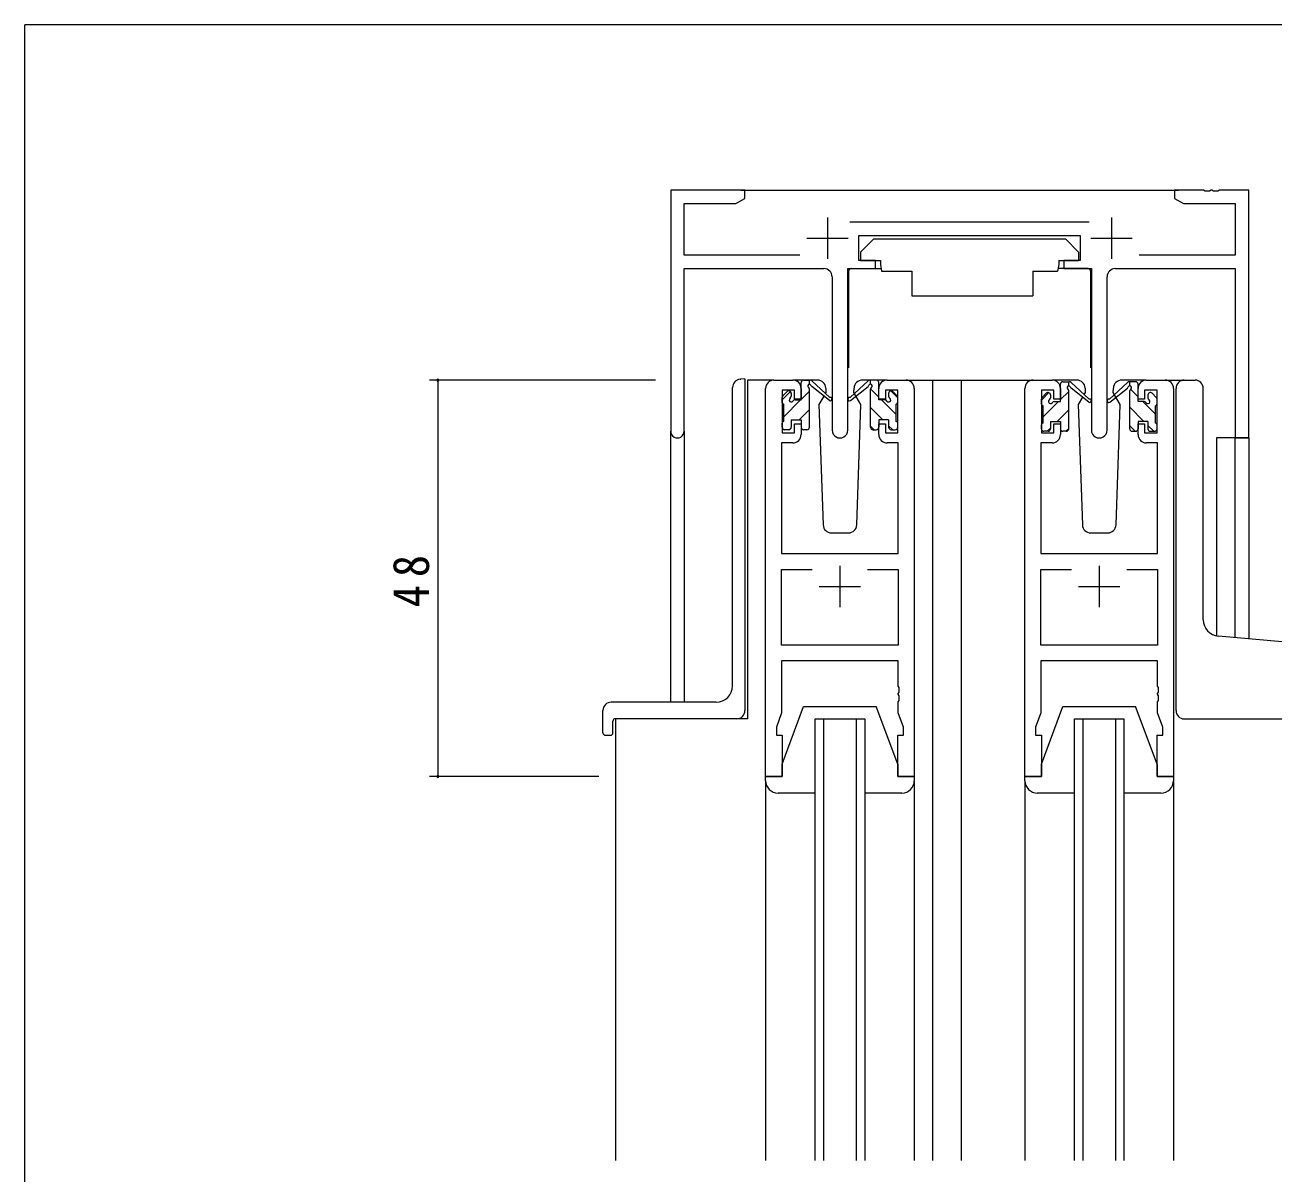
# Model space of a CAD drawing. Units: millimetres on the paper. Extents: x -420 to 373, y -297 to 267.
# Drawn here: x -417.7 to -266.6, y 125.4 to 264.4 of the extents above; entities that cross this region are included whole.
import ezdxf

# ---------------------------------------------------------------- set-up
doc = ezdxf.new("R2010")
doc.units = ezdxf.units.MM
for name, color, linetype, lineweight in [('0-1_YKK_ZWAK', 7, 'Continuous', 9), ('0-3_YKK_11', 7, 'Continuous', 9), ('0-4_YKK_12', 2, 'Continuous', 9), ('0-5_YKK_13', 4, 'Continuous', 9), ('0-6_YKK_D', 6, 'Continuous', 9)]:
    doc.layers.add(name, color=color, linetype=linetype, lineweight=lineweight)
doc.styles.add('ＭＳ ゴシック', font='')
doc.styles.get('ＭＳ ゴシック').set_extended_font_data('MS Gothic')

msp = doc.modelspace()

# ---------------------------------------------------------------- linework, layer by layer
at = {"layer": '0-1_YKK_ZWAK'}
for p in [(-417.7, -260.575), (352.3, 264.425)]:
    msp.add_line(p, (-417.7, 264.425), dxfattribs=at)
at = {"layer": '0-3_YKK_11'}
for p, q in [((-339.5, 244.425), (-339.5, 215.24)), ((-330.5, 244.425), (-339.5, 244.425)), ((-331.591, 242.795), (-330.5, 243.425)), ((-330.5, 243.425), (-330.5, 244.425)), ((-278.5, 244.425), (-278.5, 243.425)), ((-274.958, 244.425), (-278.5, 244.425)), ((-278.5, 243.425), (-277.409, 242.795)), ((-274.775, 244.305), (-274.958, 244.425)), ((-274.225, 244.305), (-274.775, 244.305)), ((-274.042, 244.425), (-274.225, 244.305)), ((-273.958, 244.425), (-274.042, 244.425)), ((-273.775, 244.305), (-273.958, 244.425)), ((-273.225, 244.305), (-273.775, 244.305)), ((-273.042, 244.425), (-273.225, 244.305)), ((-269.5, 244.425), (-273.042, 244.425)), ((-269.5, 214.425), (-269.5, 244.425)), ((-337.87, 242.795), (-331.591, 242.795)), ((-337.87, 236.555), (-337.87, 242.795)), ((-277.409, 242.795), (-271.13, 242.795)), ((-271.13, 242.795), (-271.13, 236.555)), ((-320.5, 241.125), (-320.5, 236.125)), ((-288.798, 240.555), (-317.808, 240.555)), ((-286.1, 241.125), (-286.1, 236.125)), ((-316.7, 238.925), (-289.9, 238.925)), ((-316.7, 235.925), (-316.7, 238.925)), ((-289.9, 238.925), (-289.9, 235.925)), ((-323, 238.625), (-318, 238.625)), ((-288.6, 238.625), (-283.6, 238.625)), ((-323.85, 236.555), (-337.87, 236.555)), ((-314.7, 235.925), (-316.7, 235.925)), ((-314.7, 234.925), (-314.7, 235.925)), ((-291.9, 235.925), (-291.9, 234.925)), ((-289.9, 235.925), (-291.9, 235.925)), ((-271.13, 236.555), (-282.75, 236.555)), ((-337.87, 234.925), (-320.95, 234.925)), ((-337.87, 215.24), (-337.87, 234.925)), ((-318.05, 234.925), (-314.7, 234.925)), ((-318.05, 215.375), (-318.05, 234.925)), ((-291.9, 234.925), (-288.55, 234.925)), ((-288.55, 234.925), (-288.55, 215.375)), ((-285.65, 234.925), (-271.13, 234.925)), ((-271.13, 234.925), (-271.13, 214.425)), ((-319.95, 233.925), (-319.95, 215.375)), ((-286.65, 215.375), (-286.65, 233.925)), ((-327, 221.425), (-324.7, 221.425)), ((-313.3, 221.425), (-311, 221.425)), ((-295.6, 221.425), (-293.3, 221.425)), ((-281.9, 221.425), (-279.6, 221.425)), ((-328, 173.425), (-328, 220.425)), ((-326, 220.225), (-326, 215.025)), ((-324.5, 220.225), (-326, 220.225)), ((-324.5, 219.125), (-324.5, 220.225)), ((-323.7, 220.425), (-323.7, 219.125)), ((-314.3, 219.125), (-314.3, 220.425)), ((-313.5, 220.225), (-313.5, 219.125)), ((-312, 220.225), (-313.5, 220.225)), ((-312, 215.025), (-312, 220.225)), ((-310, 220.425), (-310, 173.425)), ((-296.6, 173.425), (-296.6, 220.425)), ((-294.6, 220.225), (-294.6, 215.025)), ((-293.1, 220.225), (-294.6, 220.225)), ((-293.1, 219.125), (-293.1, 220.225)), ((-292.3, 220.425), (-292.3, 219.125)), ((-282.9, 219.125), (-282.9, 220.425)), ((-282.1, 220.225), (-282.1, 219.125)), ((-280.6, 220.225), (-282.1, 220.225)), ((-280.6, 215.025), (-280.6, 220.225)), ((-278.6, 220.425), (-278.6, 173.425)), ((-323.7, 219.125), (-324.5, 219.125)), ((-313.5, 219.125), (-314.3, 219.125)), ((-292.3, 219.125), (-293.1, 219.125)), ((-282.1, 219.125), (-282.9, 219.125)), ((-326, 215.025), (-324.5, 215.025)), ((-324.5, 216.125), (-323.7, 216.125)), ((-324.5, 215.025), (-324.5, 216.125)), ((-323.7, 216.125), (-323.7, 214.825)), ((-314.3, 216.125), (-313.5, 216.125)), ((-314.3, 214.825), (-314.3, 216.125)), ((-313.5, 216.125), (-313.5, 215.025)), ((-313.5, 215.025), (-312, 215.025)), ((-294.6, 215.025), (-293.1, 215.025)), ((-293.1, 216.125), (-292.3, 216.125)), ((-293.1, 215.025), (-293.1, 216.125)), ((-292.3, 216.125), (-292.3, 214.825)), ((-282.9, 216.125), (-282.1, 216.125)), ((-282.9, 214.825), (-282.9, 216.125)), ((-282.1, 216.125), (-282.1, 215.025)), ((-282.1, 215.025), (-280.6, 215.025)), ((-326.07, 213.825), (-326.07, 200.425)), ((-324.7, 213.825), (-326.07, 213.825)), ((-311.93, 213.825), (-313.3, 213.825)), ((-311.93, 200.425), (-311.93, 213.825)), ((-294.67, 213.825), (-294.67, 200.425)), ((-293.3, 213.825), (-294.67, 213.825)), ((-280.53, 213.825), (-281.9, 213.825)), ((-280.53, 200.425), (-280.53, 213.825)), ((-271.13, 214.425), (-269.5, 214.425)), ((-326.07, 200.425), (-311.93, 200.425)), ((-294.67, 200.425), (-280.53, 200.425)), ((-326.07, 198.495), (-322.35, 198.495)), ((-326.07, 189.355), (-326.07, 198.495)), ((-319, 198.925), (-319, 193.925)), ((-315.65, 198.495), (-311.93, 198.495)), ((-315.65, 198.495), (-311.93, 198.495)), ((-311.93, 198.495), (-311.93, 189.355)), ((-294.67, 198.495), (-290.95, 198.495)), ((-294.67, 189.355), (-294.67, 198.495)), ((-287.6, 198.925), (-287.6, 193.925)), ((-284.25, 198.495), (-280.53, 198.495)), ((-284.25, 198.495), (-280.53, 198.495)), ((-280.53, 198.495), (-280.53, 189.355)), ((-321.5, 196.425), (-316.5, 196.425)), ((-290.1, 196.425), (-285.1, 196.425)), ((-311.93, 189.355), (-326.07, 189.355)), ((-280.53, 189.355), (-294.67, 189.355)), ((-326.07, 187.425), (-326.07, 181.156)), ((-311.93, 187.425), (-326.07, 187.425)), ((-311.93, 184.383), (-311.93, 187.425)), ((-294.67, 187.425), (-294.67, 181.156)), ((-280.53, 187.425), (-294.67, 187.425)), ((-280.53, 184.383), (-280.53, 187.425)), ((-311.81, 184.2), (-311.93, 184.383)), ((-311.93, 183.466), (-311.81, 183.65)), ((-311.93, 183.383), (-311.93, 183.466)), ((-311.81, 183.2), (-311.93, 183.383)), ((-311.81, 183.65), (-311.81, 184.2)), ((-311.81, 182.65), (-311.81, 183.2)), ((-280.41, 184.2), (-280.53, 184.383)), ((-280.53, 183.466), (-280.41, 183.65)), ((-280.53, 183.383), (-280.53, 183.466)), ((-280.41, 183.2), (-280.53, 183.383)), ((-280.41, 183.65), (-280.41, 184.2)), ((-280.41, 182.65), (-280.41, 183.2)), ((-311.93, 182.466), (-311.81, 182.65)), ((-311.93, 181.156), (-311.93, 182.466)), ((-280.53, 182.466), (-280.41, 182.65)), ((-280.53, 181.156), (-280.53, 182.466)), ((-326.07, 181.156), (-326.7, 179.425)), ((-311.3, 179.425), (-311.93, 181.156)), ((-294.67, 181.156), (-295.3, 179.425)), ((-279.9, 179.425), (-280.53, 181.156)), ((-326.7, 179.425), (-326.7, 178.425)), ((-326.7, 178.425), (-326, 178.425)), ((-326, 178.425), (-326, 173.425)), ((-312, 178.425), (-311.3, 178.425)), ((-312, 173.425), (-312, 178.425)), ((-311.3, 178.425), (-311.3, 179.425)), ((-295.3, 179.425), (-295.3, 178.425)), ((-295.3, 178.425), (-294.6, 178.425)), ((-294.6, 178.425), (-294.6, 173.425)), ((-280.6, 178.425), (-279.9, 178.425)), ((-280.6, 173.425), (-280.6, 178.425)), ((-279.9, 178.425), (-279.9, 179.425)), ((-326, 173.425), (-328, 173.425)), ((-310, 173.425), (-312, 173.425)), ((-294.6, 173.425), (-296.6, 173.425)), ((-278.6, 173.425), (-280.6, 173.425))]:
    msp.add_line(p, q, dxfattribs=at)
for centre, radius, start, end in [((-320.95, 233.925), 1, 0, 89.99998), ((-285.65, 233.925), 1, 90, 179.99998), ((-327, 220.425), 1, 90, 179.99998), ((-324.7, 220.425), 1, 0, 89.99998), ((-313.3, 220.425), 1, 90, 179.99998), ((-311, 220.425), 1, 0, 89.99998), ((-295.6, 220.425), 1, 90, 179.99998), ((-293.3, 220.425), 1, 0, 89.99998), ((-281.9, 220.425), 1, 90, 179.99998), ((-279.6, 220.425), 1, 0, 89.99998), ((-338.685, 215.24), 0.815, 179.99998, 0), ((-324.7, 214.825), 1, 270, 359.99998), ((-319, 215.375), 0.95, 179.99998, 0), ((-313.3, 214.825), 1, 180, 269.99998), ((-293.3, 214.825), 1, 270, 359.99998), ((-287.6, 215.375), 0.95, 179.99998, 0), ((-281.9, 214.825), 1, 180, 269.99998)]:
    msp.add_arc(centre, radius, start, end, dxfattribs=at)
at = {"layer": '0-4_YKK_12'}
for p, q in [((-331, 244.425), (-278, 244.425)), ((-330.2, 221.425), (-330.2, 180.425)), ((-327, 221.425), (-330.2, 221.425)), ((-312.15, 221.425), (-304.3, 221.425)), ((-307.8, 221.425), (-307.8, 126.925)), ((-304.3, 221.425), (-295.6, 221.425)), ((-304.3, 221.425), (-304.3, 126.925)), ((-279.6, 221.425), (-277.359, 221.425)), ((-339.5, 182.425), (-339.5, 215.24)), ((-337.87, 215.24), (-337.87, 182.425)), ((-273.4, 214.425), (-273.4, 190.461)), ((-269.5, 214.425), (-273.4, 214.425)), ((-271.13, 190.25), (-271.13, 214.425)), ((-269.5, 214.425), (-269.5, 190.107)), ((-330.2, 180.425), (-346.2, 180.425)), ((-346.2, 180.425), (-346.2, 126.925)), ((-322, 180.42), (-316, 180.42)), ((-322, 126.925), (-322, 180.42)), ((-321, 180.42), (-321, 126.925)), ((-317, 126.925), (-317, 180.42)), ((-316, 180.42), (-316, 126.925)), ((-290.6, 180.42), (-284.6, 180.42)), ((-290.6, 126.925), (-290.6, 180.42)), ((-289.6, 180.42), (-289.6, 126.925)), ((-285.6, 126.925), (-285.6, 180.42)), ((-284.6, 180.42), (-284.6, 126.925))]:
    msp.add_line(p, q, dxfattribs=at)
at = {"layer": '0-5_YKK_13'}
for p, q in [((-314.897, 238.525), (-291.697, 238.525)), ((-316.497, 235.925), (-314.097, 235.925)), ((-314.097, 235.925), (-314.097, 235.425)), ((-292.497, 235.925), (-292.497, 235.425)), ((-292.497, 235.925), (-290.097, 235.925)), ((-317.947, 234.625), (-317.947, 222.925)), ((-317.647, 234.925), (-314.009, 234.925)), ((-314.097, 235.425), (-313.956, 234.625)), ((-313.956, 234.625), (-310.297, 234.625)), ((-310.297, 234.625), (-310.297, 231.625)), ((-295.638, 234.625), (-295.638, 231.625)), ((-295.638, 234.625), (-292.638, 234.625)), ((-292.497, 235.425), (-292.638, 234.625)), ((-288.953, 234.924), (-292.591, 234.924)), ((-288.653, 234.624), (-288.654, 222.925)), ((-310.297, 231.625), (-295.638, 231.625)), ((-331.086, 221.53), (-330.999, 221.538)), ((-330.501, 221.581), (-330.999, 221.538)), ((-330.501, 221.581), (-330.501, 181.425)), ((-321.713, 221.425), (-324.7, 221.425)), ((-323.699, 219.025), (-323.699, 221.125)), ((-323.399, 221.425), (-322.609, 221.425)), ((-322.699, 220.925), (-322.699, 221.425)), ((-322.416, 221.354), (-320.233, 219.306)), ((-315.584, 221.354), (-317.767, 219.306)), ((-313.3, 221.425), (-316.287, 221.425)), ((-314.601, 221.425), (-315.391, 221.425)), ((-315.301, 220.925), (-315.301, 221.425)), ((-314.301, 219.025), (-314.301, 221.125)), ((-290.313, 221.425), (-293.3, 221.425)), ((-292.299, 218.825), (-292.299, 220.925)), ((-291.999, 221.225), (-291.209, 221.225)), ((-291.299, 220.725), (-291.299, 221.225)), ((-291.016, 221.154), (-288.833, 219.106)), ((-284.184, 221.154), (-286.367, 219.106)), ((-281.9, 221.425), (-284.887, 221.425)), ((-283.201, 221.225), (-283.991, 221.225)), ((-283.901, 220.725), (-283.901, 221.225)), ((-282.901, 218.825), (-282.901, 220.925)), ((-277.3, 221.425), (-276, 221.425)), ((-331.999, 184.425), (-331.999, 220.534)), ((-325.999, 219.039), (-324.995, 220.044)), ((-325.999, 218.725), (-325.999, 219.325)), ((-325.912, 219.537), (-325.412, 220.037)), ((-324.899, 219.825), (-324.899, 219.486)), ((-323.699, 219.094), (-322.699, 220.094)), ((-322.699, 215.725), (-322.699, 220.325)), ((-320.266, 218.962), (-322.406, 220.658)), ((-320.942, 219.498), (-321.542, 218.457)), ((-320.695, 219.925), (-320.764, 219.805)), ((-320.714, 220.46), (-320.695, 219.925)), ((-317.734, 218.962), (-315.594, 220.658)), ((-317.305, 219.925), (-317.286, 220.46)), ((-316.458, 218.457), (-317.305, 219.925)), ((-315.301, 215.725), (-315.301, 220.325)), ((-314.301, 219.356), (-315.299, 220.355)), ((-313.101, 219.825), (-313.101, 219.486)), ((-312.001, 219.301), (-312.823, 220.124)), ((-312.088, 219.537), (-312.588, 220.037)), ((-312.001, 218.725), (-312.001, 219.325)), ((-294.599, 219.008), (-293.7, 219.908)), ((-294.512, 219.337), (-294.012, 219.837)), ((-293.499, 219.625), (-293.499, 219.286)), ((-292.299, 219.063), (-291.299, 220.063)), ((-291.299, 215.525), (-291.299, 220.125)), ((-288.866, 218.762), (-291.006, 220.458)), ((-289.618, 219.366), (-290.142, 218.457)), ((-289.295, 219.925), (-289.444, 219.666)), ((-289.314, 220.46), (-289.295, 219.925)), ((-286.334, 218.762), (-284.194, 220.458)), ((-285.905, 219.925), (-285.886, 220.46)), ((-285.058, 218.457), (-285.905, 219.925)), ((-285.058, 218.457), (-285.582, 219.366)), ((-283.901, 215.525), (-283.901, 220.125)), ((-282.901, 219.387), (-283.831, 220.317)), ((-281.701, 219.625), (-281.701, 219.286)), ((-280.688, 219.337), (-281.188, 219.837)), ((-278.3, 190.877), (-278.3, 220.425)), ((-275, 192.421), (-275, 220.425)), ((-325.799, 216.994), (-323.769, 219.025)), ((-325.799, 216.425), (-325.799, 218.525)), ((-324.438, 219.025), (-323.699, 219.025)), ((-323.924, 216.625), (-322.699, 217.849)), ((-321.542, 218.457), (-321.034, 203.89)), ((-316.966, 203.89), (-316.458, 218.457)), ((-313.814, 216.625), (-315.301, 218.111)), ((-313.562, 219.025), (-314.301, 219.025)), ((-312.201, 217.256), (-313.969, 219.025)), ((-312.201, 216.425), (-312.201, 218.525)), ((-294.599, 218.525), (-294.599, 219.125)), ((-294.399, 216.963), (-292.538, 218.825)), ((-294.399, 216.225), (-294.399, 218.325)), ((-293.038, 218.825), (-292.299, 218.825)), ((-292.693, 216.425), (-291.299, 217.818)), ((-290.142, 218.457), (-289.634, 203.89)), ((-285.566, 203.89), (-285.058, 218.457)), ((-282.183, 216.425), (-283.901, 218.142)), ((-282.162, 218.825), (-282.901, 218.825)), ((-280.801, 217.287), (-282.338, 218.825)), ((-280.801, 216.225), (-280.801, 218.325)), ((-280.601, 218.525), (-280.601, 219.125)), ((-325.999, 215.725), (-325.999, 216.225)), ((-324.899, 216.625), (-323.699, 216.625)), ((-324.899, 216.625), (-324.899, 215.725)), ((-323.699, 216.625), (-323.699, 215.725)), ((-314.301, 216.625), (-314.301, 215.725)), ((-313.101, 216.625), (-314.301, 216.625)), ((-313.101, 216.625), (-313.101, 215.725)), ((-312.001, 215.725), (-312.001, 216.225)), ((-293.499, 216.425), (-292.299, 216.425)), ((-293.499, 216.425), (-293.499, 215.525)), ((-292.299, 216.425), (-292.299, 215.525)), ((-282.901, 216.425), (-282.901, 215.525)), ((-281.701, 216.425), (-282.901, 216.425)), ((-281.701, 216.425), (-281.701, 215.525)), ((-325.199, 215.425), (-325.699, 215.425)), ((-325.11, 215.438), (-324.913, 215.636)), ((-322.999, 215.425), (-323.399, 215.425)), ((-322.817, 215.487), (-322.761, 215.542)), ((-314.859, 215.425), (-315.301, 215.866)), ((-315.001, 215.425), (-314.601, 215.425)), ((-312.614, 215.425), (-313.101, 215.911)), ((-312.801, 215.425), (-312.301, 215.425)), ((-294.599, 215.525), (-294.599, 216.025)), ((-293.799, 215.225), (-294.299, 215.225)), ((-293.893, 215.225), (-293.499, 215.618)), ((-291.599, 215.225), (-291.999, 215.225)), ((-291.648, 215.225), (-291.299, 215.573)), ((-283.228, 215.225), (-283.901, 215.897)), ((-283.601, 215.225), (-283.201, 215.225)), ((-280.983, 215.225), (-281.701, 215.942)), ((-281.401, 215.225), (-280.901, 215.225)), ((-280.601, 215.525), (-280.601, 216.025)), ((-320.034, 202.925), (-317.966, 202.925)), ((-288.634, 202.925), (-286.566, 202.925)), ((-278.3, 181.409), (-278.3, 190.877)), ((-218.713, 185.664), (-273.174, 190.429)), ((-347.7, 178.725), (-347.7, 181.425)), ((-333.999, 182.425), (-346.7, 182.425)), ((-326, 174.925), (-323.4, 181.925)), ((-323.4, 181.925), (-314.6, 181.925)), ((-312, 174.925), (-314.6, 181.925)), ((-294.6, 174.925), (-292, 181.925)), ((-292, 181.925), (-283.2, 181.925)), ((-280.6, 174.925), (-283.2, 181.925)), ((-346.5, 178.725), (-346.5, 180.125)), ((-331.501, 180.425), (-346.2, 180.425)), ((-277.3, 180.409), (-218.8, 180.409)), ((-347.4, 178.425), (-346.8, 178.425)), ((-326, 173.425), (-326, 174.925)), ((-312, 174.925), (-312, 173.425)), ((-294.6, 173.425), (-294.6, 174.925)), ((-280.6, 174.925), (-280.6, 173.425)), ((-328, 173.425), (-326, 173.425)), ((-328, 172.925), (-328, 173.425)), ((-328, 172.838), (-328, 126.925)), ((-312, 173.425), (-310, 173.425)), ((-310, 173.425), (-310, 172.925)), ((-310, 172.838), (-310, 126.925)), ((-296.6, 173.425), (-294.6, 173.425)), ((-296.6, 172.925), (-296.6, 173.425)), ((-296.6, 172.838), (-296.6, 126.925)), ((-280.6, 173.425), (-278.6, 173.425)), ((-278.6, 173.425), (-278.6, 172.925)), ((-278.6, 172.838), (-278.6, 126.925)), ((-322, 171.425), (-326.5, 171.425)), ((-311.5, 171.425), (-316, 171.425)), ((-290.6, 171.425), (-295.1, 171.425)), ((-280.1, 171.425), (-284.6, 171.425))]:
    msp.add_line(p, q, dxfattribs=at)
for points in [[(-314.897, 238.525), (-316.497, 236.925), (-316.497, 235.925)], [(-291.697, 238.525), (-290.097, 236.925), (-290.097, 235.925)]]:
    msp.add_lwpolyline(points, dxfattribs=at)
for centre, radius, start, end in [((-317.647, 234.625), 0.3, 90, 180), ((-288.953, 234.624), 0.3, 359.99646, 89.99646), ((-330.999, 220.534), 1, 94.99998, 179.99998), ((-323.399, 221.125), 0.3, 90, 180), ((-322.699, 220.725), 0.2, 20.88332, 233.1301), ((-322.609, 221.125), 0.3, 49.8974, 90), ((-322.232, 220.903), 0.3, 200.88332, 234.62001), ((-321.713, 220.425), 1, 2, 90), ((-316.287, 220.425), 1, 90, 177.99998), ((-315.768, 220.903), 0.3, 305.37997, 339.11667), ((-315.391, 221.125), 0.3, 90, 130.10258), ((-315.301, 220.725), 0.2, 306.86989, 159.11667), ((-314.601, 221.125), 0.3, 0, 90), ((-291.999, 220.925), 0.3, 90, 180), ((-291.299, 220.525), 0.2, 20.88332, 233.1301), ((-291.209, 220.925), 0.3, 49.8974, 90), ((-290.313, 220.425), 1, 2, 90), ((-284.887, 220.425), 1, 90, 177.99998), ((-283.991, 220.925), 0.3, 90, 130.10258), ((-283.901, 220.525), 0.2, 306.86989, 159.11667), ((-283.201, 220.925), 0.3, 0, 90), ((-277.3, 220.425), 1, 90, 180), ((-276, 220.425), 1, 0, 90), ((-325.699, 219.325), 0.3, 135, 180), ((-325.199, 219.825), 0.3, 0, 134.99998), ((-324.899, 219.025), 0.25, 123.05573, 326.94426), ((-325.199, 219.486), 0.3, 303.05573, 0), ((-322.999, 220.325), 0.3, 0, 53.1301), ((-320.15, 219.125), 0.2, 234.62001, 114.62001), ((-317.85, 219.125), 0.2, 65.37997, 305.37997), ((-315.001, 220.325), 0.3, 126.86989, 180), ((-313.101, 219.025), 0.25, 213.05573, 56.94426), ((-312.801, 219.825), 0.3, 45, 180), ((-312.801, 219.486), 0.3, 180, 236.94426), ((-312.301, 219.325), 0.3, 0, 44.99998), ((-294.299, 219.125), 0.3, 135, 180), ((-293.799, 219.625), 0.3, 0, 134.99998), ((-293.799, 219.286), 0.3, 303.05573, 0), ((-291.599, 220.125), 0.3, 0, 53.1301), ((-290.832, 220.703), 0.3, 200.88332, 234.62001), ((-284.368, 220.703), 0.3, 305.37997, 339.11667), ((-283.601, 220.125), 0.3, 126.86989, 180), ((-281.401, 219.625), 0.3, 45, 180), ((-281.401, 219.286), 0.3, 180, 236.94426), ((-280.901, 219.125), 0.3, 0, 44.99998), ((-325.799, 218.725), 0.2, 180, 270), ((-324.438, 218.725), 0.3, 90, 146.94426), ((-313.562, 218.725), 0.3, 33.05573, 90), ((-312.201, 218.725), 0.2, 270, 0), ((-294.399, 218.525), 0.2, 180, 270), ((-293.499, 218.825), 0.25, 123.05573, 326.94426), ((-293.038, 218.525), 0.3, 90, 146.94426), ((-288.75, 218.925), 0.2, 234.62001, 114.62001), ((-286.45, 218.925), 0.2, 65.37997, 305.37997), ((-282.162, 218.525), 0.3, 33.05573, 90), ((-281.701, 218.825), 0.25, 213.05573, 56.94426), ((-280.801, 218.525), 0.2, 270, 0), ((-325.799, 216.225), 0.2, 90, 180), ((-312.201, 216.225), 0.2, 0, 90), ((-294.399, 216.025), 0.2, 90, 180), ((-280.801, 216.025), 0.2, 0, 90), ((-325.699, 215.725), 0.3, 180, 270), ((-325.199, 215.725), 0.3, 270, 0), ((-323.399, 215.725), 0.3, 180, 270), ((-322.999, 215.725), 0.3, 270, 0), ((-315.001, 215.725), 0.3, 180, 270), ((-314.601, 215.725), 0.3, 270, 0), ((-312.801, 215.725), 0.3, 180, 270), ((-312.301, 215.725), 0.3, 270, 0), ((-294.299, 215.525), 0.3, 180, 270), ((-293.799, 215.525), 0.3, 270, 0), ((-291.999, 215.525), 0.3, 180, 270), ((-291.599, 215.525), 0.3, 270, 0), ((-283.601, 215.525), 0.3, 180, 270), ((-283.201, 215.525), 0.3, 270, 0), ((-281.401, 215.525), 0.3, 180, 270), ((-280.901, 215.525), 0.3, 270, 0), ((-320.034, 203.925), 1, 182, 270), ((-317.966, 203.925), 1, 270, 357.99998), ((-288.634, 203.925), 1, 182, 270), ((-286.566, 203.925), 1, 270, 357.99998), ((-273, 192.421), 2, 180, 265), ((-333.999, 184.425), 2, 270, 0), ((-346.7, 181.425), 1, 90, 180), ((-331.501, 181.425), 1, 270, 0), ((-277.3, 181.409), 1, 180, 224.427), ((-346.2, 180.125), 0.3, 90, 180), ((-277.3, 181.409), 1, 224.427, 238.63306), ((-277.3, 181.409), 1, 224.427, 270), ((-347.4, 178.725), 0.3, 180, 270), ((-346.8, 178.725), 0.3, 270, 0), ((-326.5, 172.925), 1.5, 180, 270), ((-311.5, 172.925), 1.5, 270, 0), ((-295.1, 172.925), 1.5, 180, 270), ((-280.1, 172.925), 1.5, 270, 0)]:
    msp.add_arc(centre, radius, start, end, dxfattribs=at)
at = {"layer": '0-6_YKK_D'}
for p, q in [((-341.335, 221.425), (-368.7, 221.425)), ((-367.7, 221.425), (-367.7, 173.425)), ((-348.2, 173.425), (-368.7, 173.425))]:
    msp.add_line(p, q, dxfattribs=at)
for centre, start, end in [((-367.7, 221.425), 90, 270), ((-367.7, 221.425), 270, 90), ((-367.7, 173.425), 90, 270), ((-367.7, 173.425), 270, 90)]:
    msp.add_arc(centre, 0.106, start, end, dxfattribs=at)

# ---------------------------------------------------------------- texts
at = {"layer": '0-6_YKK_D', "color": 3, "insert": (-368.7, 193.905), "char_height": 4.399, "attachment_point": 7, "rotation": 90, "style": 'ＭＳ ゴシック'}
msp.add_mtext('\\T1.36;\\W0.9;48', dxfattribs=at)

doc.saveas('drawing.dxf')
